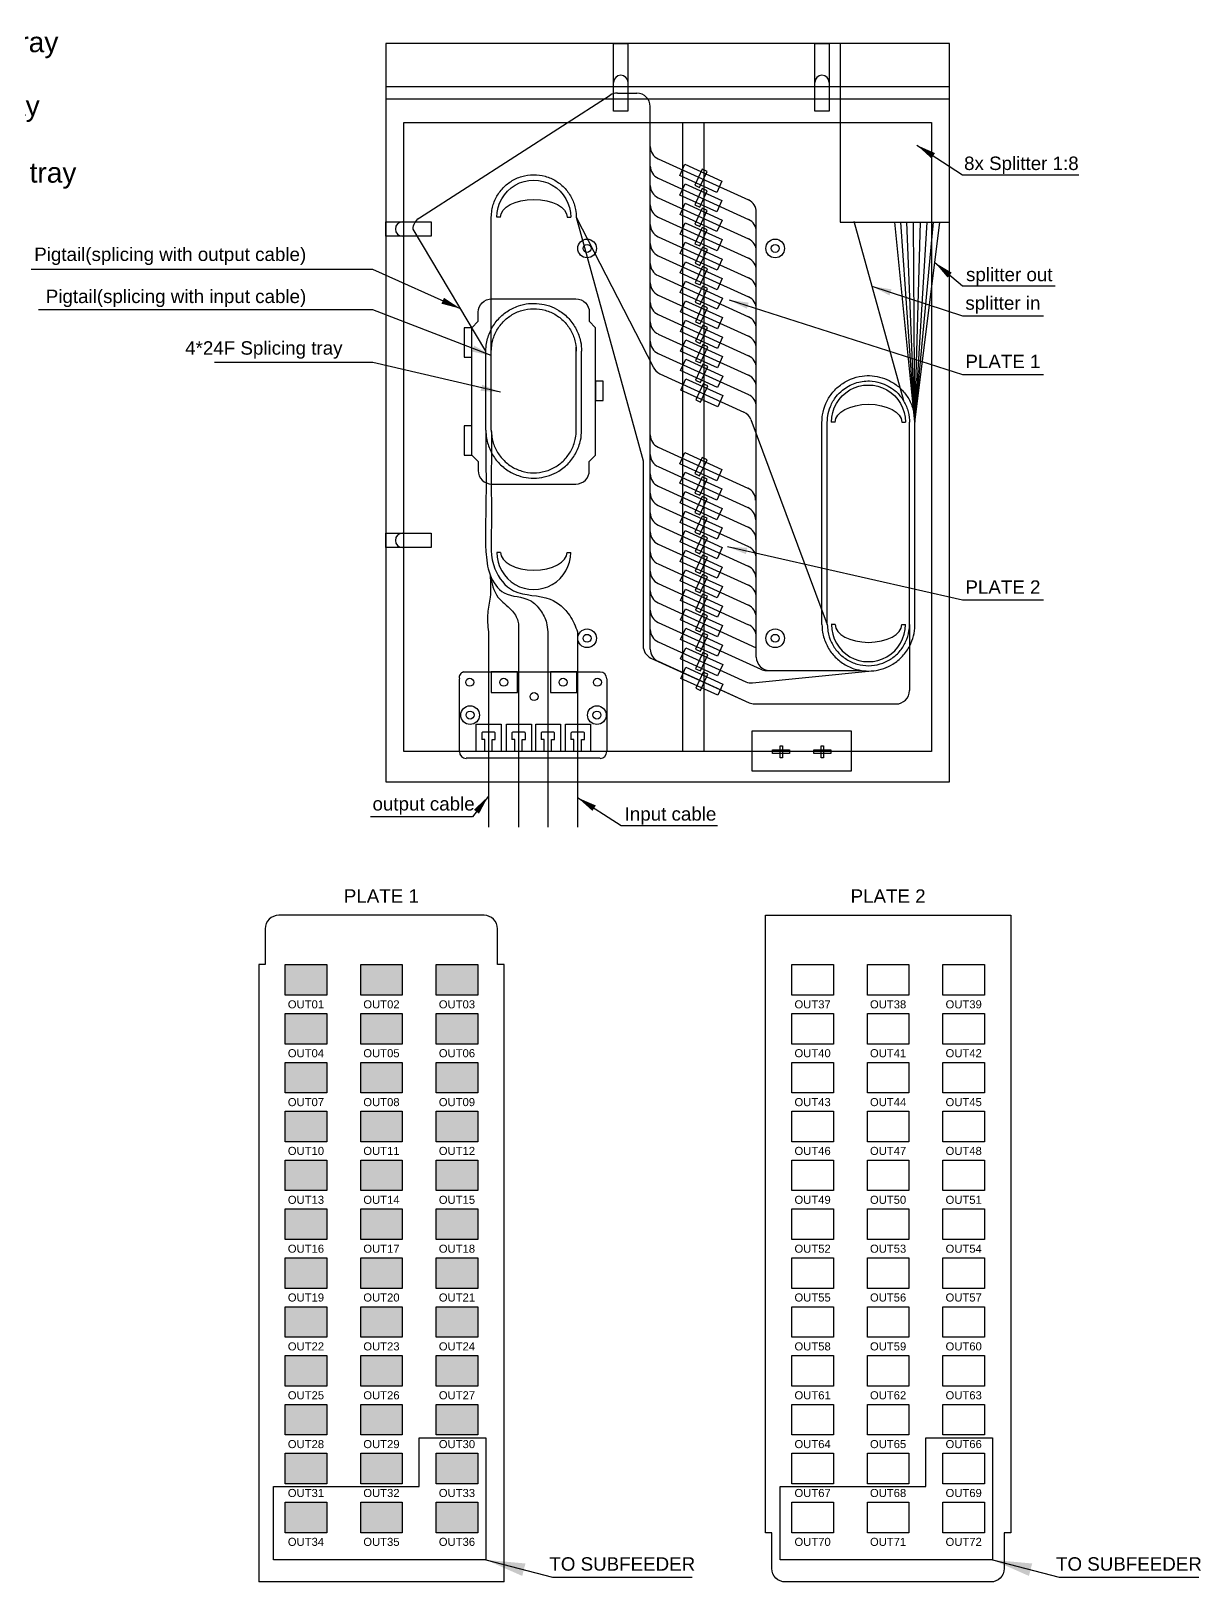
# Model space of a CAD drawing. Header units: metres. Extents: x 13679654 to 13688052, y 67972 to 70803.
# Drawn here: x 13684659.3 to 13684808.7, y 70452 to 70650 of the extents above; entities that cross this region are included whole.
import ezdxf
from ezdxf.enums import TextEntityAlignment as Align

# ---------------------------------------------------------------- set-up
doc = ezdxf.new("R2010")
doc.units = ezdxf.units.M
doc.header["$MEASUREMENT"] = 0
for name, color, linetype in [('FAT DWG', 1, 'Continuous'), ('FDT STRUCTURE', 7, 'Continuous'), ('Line', 1, 'Continuous')]:
    doc.layers.add(name, color=color, linetype=linetype)
doc.styles.get("Standard").update_dxf_attribs({"font": 'arial.ttf'})
doc.dimstyles.get("Standard").update_dxf_attribs({"dimtxt": 0.18, "dimasz": 0.18, "dimexe": 0.18, "dimexo": 0.0625, "dimgap": 0.09, "dimtad": 0, "dimtih": 1, "dimtoh": 1, "dimdec": 4, "dimzin": 0, "dimdsep": 46, "dimtxsty": 'Standard', "dimcen": 0.09, "dimadec": 0, "dimazin": 0, "dimtfac": 1, "dimtdec": 4, "dimtofl": 0, "dimtmove": 0, "dimatfit": 3, "dimfxl": 1, "dimtolj": 1, "dimtzin": 0, "dimarcsym": 0})

msp = doc.modelspace()

# ---------------------------------------------------------------- hatches: boundary and pattern name
at = {"layer": 'FAT DWG'}
h = msp.add_hatch(color=3, dxfattribs=at)
h.dxf.hatch_style = 1
h.paths.add_polyline_path([(13684697.09, 70530.84), (13684691.79, 70530.84), (13684691.79, 70526.94), (13684697.09, 70526.94)])
h.paths.add_polyline_path([(13684706.73, 70530.84), (13684701.43, 70530.84), (13684701.43, 70526.94), (13684706.73, 70526.94)])
h.paths.add_polyline_path([(13684716.37, 70530.84), (13684711.08, 70530.84), (13684711.08, 70526.94), (13684716.37, 70526.94)])
h = msp.add_hatch(color=3, dxfattribs=at)
h.dxf.hatch_style = 1
h.paths.add_polyline_path([(13684697.09, 70524.6), (13684691.79, 70524.6), (13684691.79, 70520.7), (13684697.09, 70520.7)])
h.paths.add_polyline_path([(13684706.73, 70524.6), (13684701.43, 70524.6), (13684701.43, 70520.7), (13684706.73, 70520.7)])
h.paths.add_polyline_path([(13684716.37, 70524.6), (13684711.08, 70524.6), (13684711.08, 70520.7), (13684716.37, 70520.7)])
h = msp.add_hatch(color=3, dxfattribs=at)
h.dxf.hatch_style = 1
h.paths.add_polyline_path([(13684697.09, 70518.36), (13684691.79, 70518.36), (13684691.79, 70514.46), (13684697.09, 70514.46)])
h.paths.add_polyline_path([(13684706.73, 70518.36), (13684701.43, 70518.36), (13684701.43, 70514.46), (13684706.73, 70514.46)])
h.paths.add_polyline_path([(13684716.37, 70518.36), (13684711.08, 70518.36), (13684711.08, 70514.46), (13684716.37, 70514.46)])
h = msp.add_hatch(color=3, dxfattribs=at)
h.dxf.hatch_style = 1
h.paths.add_polyline_path([(13684697.09, 70512.13), (13684691.79, 70512.13), (13684691.79, 70508.22), (13684697.09, 70508.22)])
h.paths.add_polyline_path([(13684706.73, 70512.13), (13684701.43, 70512.13), (13684701.43, 70508.22), (13684706.73, 70508.22)])
h.paths.add_polyline_path([(13684716.37, 70512.13), (13684711.08, 70512.13), (13684711.08, 70508.22), (13684716.37, 70508.22)])
h = msp.add_hatch(color=3, dxfattribs=at)
h.dxf.hatch_style = 1
h.paths.add_polyline_path([(13684697.09, 70505.89), (13684691.79, 70505.89), (13684691.79, 70501.99), (13684697.09, 70501.99)])
h.paths.add_polyline_path([(13684706.73, 70505.89), (13684701.43, 70505.89), (13684701.43, 70501.99), (13684706.73, 70501.99)])
h.paths.add_polyline_path([(13684716.37, 70505.89), (13684711.08, 70505.89), (13684711.08, 70501.99), (13684716.37, 70501.99)])
h = msp.add_hatch(color=3, dxfattribs=at)
h.dxf.hatch_style = 1
h.paths.add_polyline_path([(13684697.09, 70499.65), (13684691.79, 70499.65), (13684691.79, 70495.75), (13684697.09, 70495.75)])
h.paths.add_polyline_path([(13684706.73, 70499.65), (13684701.43, 70499.65), (13684701.43, 70495.75), (13684706.73, 70495.75)])
h.paths.add_polyline_path([(13684716.37, 70499.65), (13684711.08, 70499.65), (13684711.08, 70495.75), (13684716.37, 70495.75)])
h = msp.add_hatch(color=3, dxfattribs=at)
h.dxf.hatch_style = 1
h.paths.add_polyline_path([(13684697.09, 70493.42), (13684691.79, 70493.42), (13684691.79, 70489.51), (13684697.09, 70489.51)])
h.paths.add_polyline_path([(13684706.73, 70493.42), (13684701.43, 70493.42), (13684701.43, 70489.51), (13684706.73, 70489.51)])
h.paths.add_polyline_path([(13684716.37, 70493.42), (13684711.08, 70493.42), (13684711.08, 70489.51), (13684716.37, 70489.51)])
h = msp.add_hatch(color=3, dxfattribs=at)
h.dxf.hatch_style = 1
h.paths.add_polyline_path([(13684697.09, 70487.18), (13684691.79, 70487.18), (13684691.79, 70483.28), (13684697.09, 70483.28)])
h.paths.add_polyline_path([(13684706.73, 70487.18), (13684701.43, 70487.18), (13684701.43, 70483.28), (13684706.73, 70483.28)])
h.paths.add_polyline_path([(13684716.37, 70487.18), (13684711.08, 70487.18), (13684711.08, 70483.28), (13684716.37, 70483.28)])
h = msp.add_hatch(color=3, dxfattribs=at)
h.dxf.hatch_style = 1
h.paths.add_polyline_path([(13684697.09, 70480.94), (13684691.79, 70480.94), (13684691.79, 70477.04), (13684697.09, 70477.04)])
h.paths.add_polyline_path([(13684706.73, 70480.94), (13684701.43, 70480.94), (13684701.43, 70477.04), (13684706.73, 70477.04)])
h.paths.add_polyline_path([(13684716.37, 70480.94), (13684711.08, 70480.94), (13684711.08, 70477.04), (13684716.37, 70477.04)])
h = msp.add_hatch(color=3, dxfattribs=at)
h.dxf.hatch_style = 1
h.paths.add_polyline_path([(13684697.09, 70474.71), (13684691.79, 70474.71), (13684691.79, 70470.8), (13684697.09, 70470.8)])
h.paths.add_polyline_path([(13684706.73, 70474.71), (13684701.43, 70474.71), (13684701.43, 70470.8), (13684706.73, 70470.8)])
h.paths.add_polyline_path([(13684716.37, 70474.71), (13684711.08, 70474.71), (13684711.08, 70470.8), (13684716.37, 70470.8)])
h = msp.add_hatch(color=3, dxfattribs=at)
h.dxf.hatch_style = 1
h.paths.add_polyline_path([(13684697.09, 70468.47), (13684691.79, 70468.47), (13684691.79, 70464.57), (13684697.09, 70464.57)])
h.paths.add_polyline_path([(13684706.73, 70468.47), (13684701.43, 70468.47), (13684701.43, 70464.57), (13684706.73, 70464.57)])
h.paths.add_polyline_path([(13684716.37, 70468.47), (13684711.08, 70468.47), (13684711.08, 70464.57), (13684716.37, 70464.57)])
h = msp.add_hatch(color=3, dxfattribs=at)
h.dxf.hatch_style = 1
h.paths.add_polyline_path([(13684697.09, 70462.23), (13684691.79, 70462.23), (13684691.79, 70458.33), (13684697.09, 70458.33)])
h.paths.add_polyline_path([(13684706.73, 70462.23), (13684701.43, 70462.23), (13684701.43, 70458.33), (13684706.73, 70458.33)])
h.paths.add_polyline_path([(13684716.37, 70462.23), (13684711.08, 70462.23), (13684711.08, 70458.33), (13684716.37, 70458.33)])

# ---------------------------------------------------------------- linework, layer by layer
at = {"layer": 'Line', "color": 5}
for p, q in [((13684734.22, 70642.09), (13684736.69, 70642.09)), ((13684738.41, 70571.11), (13684738.41, 70640.37)), ((13684739.41, 70633.69), (13684750.94, 70628.44)), ((13684739.41, 70631.21), (13684750.94, 70625.95)), ((13684739.41, 70628.72), (13684750.94, 70623.47)), ((13684739.41, 70626.26), (13684750.94, 70621)), ((13684751.94, 70570.1), (13684751.94, 70626.88)), ((13684739.41, 70623.75), (13684750.94, 70618.5)), ((13684739.41, 70621.32), (13684750.94, 70616.07)), ((13684739.41, 70618.78), (13684750.94, 70613.53)), ((13684739.41, 70616.3), (13684750.94, 70611.04)), ((13684739.41, 70613.81), (13684750.94, 70608.56)), ((13684739.41, 70611.33), (13684750.94, 70606.07)), ((13684739.41, 70608.84), (13684750.94, 70603.59)), ((13684739.41, 70596.88), (13684750.87, 70591.66)), ((13684739.41, 70594.4), (13684750.88, 70589.17)), ((13684739.41, 70591.91), (13684750.89, 70586.68)), ((13684739.41, 70589.45), (13684750.94, 70584.19)), ((13684739.41, 70586.95), (13684750.91, 70581.7)), ((13684739.41, 70584.52), (13684750.94, 70579.26)), ((13684739.41, 70581.98), (13684750.93, 70576.72)), ((13684739.41, 70579.49), (13684750.94, 70574.23)), ((13684739.41, 70577.01), (13684751.94, 70571.29)), ((13684739.41, 70574.52), (13684752.52, 70568.54)), ((13684739.41, 70572.04), (13684750.59, 70566.94)), ((13684751.46, 70566.79), (13684766.26, 70568.31)), ((13684753.23, 70568.39), (13684765.3, 70568.39)), ((13684753.65, 70568.39), (13684765.3, 70568.39))]:
    msp.add_line(p, q, dxfattribs=at)
at = {"layer": 'Line', "color": 0}
for p, q in [((13684719.27, 70626.23), (13684718.8, 70626.23)), ((13684727.79, 70626.23), (13684728.26, 70626.23)), ((13684762, 70600.08), (13684761.52, 70600.08)), ((13684770.52, 70600.08), (13684770.99, 70600.08)), ((13684719.27, 70583.46), (13684718.8, 70583.46)), ((13684727.79, 70583.46), (13684728.26, 70583.46)), ((13684762, 70574.25), (13684761.52, 70574.25)), ((13684770.52, 70574.25), (13684770.99, 70574.25)), ((13684714.56, 70568.19), (13684732, 70568.19)), ((13684714.03, 70558.02), (13684714.03, 70567.33)), ((13684732.86, 70567.33), (13684732.86, 70558.02)), ((13684717.26, 70559.59), (13684716.88, 70559.59)), ((13684718.21, 70559.59), (13684718.6, 70559.59)), ((13684721.11, 70559.59), (13684720.73, 70559.59)), ((13684722.06, 70559.59), (13684722.46, 70559.59)), ((13684724.84, 70559.59), (13684724.46, 70559.59)), ((13684725.79, 70559.59), (13684726.18, 70559.59)), ((13684728.66, 70559.59), (13684728.28, 70559.59)), ((13684729.61, 70559.59), (13684730, 70559.59)), ((13684732, 70557.17), (13684714.89, 70557.17)), ((13684753.1, 70537.13), (13684784.45, 70537.13)), ((13684719.75, 70452.04), (13684688.41, 70452.04))]:
    msp.add_line(p, q, dxfattribs=at)
at = {"layer": 'Line'}
for p, q in [((13684728.95, 70626.23), (13684737.49, 70595.16)), ((13684728.95, 70626.23), (13684738.77, 70607.12)), ((13684739.62, 70606.26), (13684750.37, 70601.36)), ((13684751.26, 70600.4), (13684761.01, 70574.25)), ((13684737.49, 70595.16), (13684737.49, 70571.53)), ((13684771.51, 70574.25), (13684771.51, 70565.82)), ((13684738.49, 70569.97), (13684751.02, 70564.26)), ((13684739.41, 70569.55), (13684751.02, 70564.26)), ((13684769.79, 70564.1), (13684751.73, 70564.1))]:
    msp.add_line(p, q, dxfattribs=at)
at = {"layer": 'Line', "color": 0}
for points in [[(13684704.64, 70554.16), (13684776.61, 70554.16), (13684776.61, 70648.41), (13684704.64, 70648.41), (13684704.64, 70554.16)], [(13684704.64, 70642.94), (13684776.61, 70642.94)], [(13684704.64, 70641.34), (13684776.61, 70641.34)], [(13684742.54, 70558.02), (13684742.54, 70638.32)], [(13684745.3, 70558.02), (13684745.3, 70638.32)], [(13684715.64, 70595.88), (13684715.64, 70612.13)], [(13684731.42, 70595.88), (13684731.42, 70612.13)], [(13684717.26, 70558.02), (13684716.19, 70558.02), (13684716.19, 70561.54), (13684719.38, 70561.54), (13684719.38, 70558.02), (13684718.21, 70558.02)], [(13684721.11, 70558.02), (13684720.05, 70558.02), (13684720.05, 70561.54), (13684723.23, 70561.54), (13684723.23, 70558.02), (13684722.06, 70558.02)], [(13684724.84, 70558.02), (13684723.78, 70558.02), (13684723.78, 70561.54), (13684726.96, 70561.54), (13684726.96, 70558.02), (13684725.79, 70558.02)], [(13684728.66, 70558.02), (13684727.59, 70558.02), (13684727.59, 70561.54), (13684730.78, 70561.54), (13684730.78, 70558.02), (13684729.61, 70558.02)], [(13684717.26, 70558.02), (13684717.26, 70559.59)], [(13684718.21, 70558.02), (13684718.21, 70559.59)], [(13684721.11, 70558.02), (13684721.11, 70559.59)], [(13684722.06, 70558.02), (13684722.06, 70559.59)], [(13684724.84, 70558.02), (13684724.84, 70559.59)], [(13684725.79, 70558.02), (13684725.79, 70559.59)], [(13684728.66, 70558.02), (13684728.66, 70559.59)], [(13684729.61, 70558.02), (13684729.61, 70559.59)]]:
    msp.add_lwpolyline(points, dxfattribs=at)
at = {"layer": 'Line', "color": 3}
for points in [[(13684735.56, 70639.78), (13684733.71, 70639.78), (13684733.71, 70648.41), (13684735.56, 70648.41)], [(13684761.25, 70639.78), (13684759.41, 70639.78), (13684759.41, 70648.41), (13684761.25, 70648.41)], [(13684710.44, 70625.64), (13684710.44, 70623.8), (13684704.64, 70623.8), (13684704.64, 70625.64)], [(13684710.44, 70585.91), (13684710.44, 70584.06), (13684704.64, 70584.06), (13684704.64, 70585.91)]]:
    msp.add_lwpolyline(points, close=True, dxfattribs=at)
at = {"layer": 'Line', "color": 4}
msp.add_lwpolyline([(13684762.63, 70625.6), (13684776.61, 70625.6), (13684776.61, 70648.41), (13684762.63, 70648.41)], close=True, dxfattribs=at)
at = {"layer": 'Line', "color": 5}
msp.add_lwpolyline([(13684717.42, 70609.13), (13684708.13, 70624.71, -0.255203), (13684708.92, 70626.15), (13684733.29, 70641.81)], format="xyb", dxfattribs=at)
at = {"layer": 'Line', "color": 0}
for points in [[(13684706.92, 70638.32), (13684774.33, 70638.32), (13684774.33, 70558.02), (13684706.92, 70558.02)], [(13684715.64, 70612.13), (13684714.65, 70612.13), (13684714.65, 70608.38), (13684715.64, 70608.38)], [(13684732.4, 70605.31), (13684731.42, 70605.31), (13684731.42, 70602.86), (13684732.4, 70602.86)], [(13684715.64, 70599.62), (13684714.65, 70599.62), (13684714.65, 70595.88), (13684715.64, 70595.88)], [(13684718.08, 70565.57), (13684721.45, 70565.57), (13684721.45, 70568.19), (13684718.08, 70568.19)], [(13684725.65, 70565.57), (13684729.03, 70565.57), (13684729.03, 70568.19), (13684725.65, 70568.19)], [(13684751.42, 70560.67), (13684764.04, 70560.67), (13684764.04, 70555.52), (13684751.42, 70555.52)], [(13684754.01, 70558.25), (13684756.19, 70558.25), (13684756.19, 70557.79), (13684754.01, 70557.79)], [(13684754.97, 70558.78), (13684755.27, 70558.78), (13684755.27, 70557.22), (13684754.97, 70557.22)], [(13684759.27, 70558.25), (13684761.45, 70558.25), (13684761.45, 70557.79), (13684759.27, 70557.79)], [(13684760.23, 70558.78), (13684760.53, 70558.78), (13684760.53, 70557.22), (13684760.23, 70557.22)], [(13684691.79, 70530.84), (13684697.09, 70530.84), (13684697.09, 70526.94), (13684691.79, 70526.94)], [(13684701.43, 70530.84), (13684706.73, 70530.84), (13684706.73, 70526.94), (13684701.43, 70526.94)], [(13684711.08, 70530.84), (13684716.37, 70530.84), (13684716.37, 70526.94), (13684711.08, 70526.94)], [(13684756.49, 70530.84), (13684761.78, 70530.84), (13684761.78, 70526.94), (13684756.49, 70526.94)], [(13684766.13, 70530.84), (13684771.42, 70530.84), (13684771.42, 70526.94), (13684766.13, 70526.94)], [(13684775.77, 70530.84), (13684781.06, 70530.84), (13684781.06, 70526.94), (13684775.77, 70526.94)], [(13684691.79, 70524.6), (13684697.09, 70524.6), (13684697.09, 70520.7), (13684691.79, 70520.7)], [(13684701.43, 70524.6), (13684706.73, 70524.6), (13684706.73, 70520.7), (13684701.43, 70520.7)], [(13684711.08, 70524.6), (13684716.37, 70524.6), (13684716.37, 70520.7), (13684711.08, 70520.7)], [(13684756.49, 70524.6), (13684761.78, 70524.6), (13684761.78, 70520.7), (13684756.49, 70520.7)], [(13684766.13, 70524.6), (13684771.42, 70524.6), (13684771.42, 70520.7), (13684766.13, 70520.7)], [(13684775.77, 70524.6), (13684781.06, 70524.6), (13684781.06, 70520.7), (13684775.77, 70520.7)], [(13684691.79, 70518.36), (13684697.09, 70518.36), (13684697.09, 70514.46), (13684691.79, 70514.46)], [(13684701.43, 70518.36), (13684706.73, 70518.36), (13684706.73, 70514.46), (13684701.43, 70514.46)], [(13684711.08, 70518.36), (13684716.37, 70518.36), (13684716.37, 70514.46), (13684711.08, 70514.46)], [(13684756.49, 70518.36), (13684761.78, 70518.36), (13684761.78, 70514.46), (13684756.49, 70514.46)], [(13684766.13, 70518.36), (13684771.42, 70518.36), (13684771.42, 70514.46), (13684766.13, 70514.46)], [(13684775.77, 70518.36), (13684781.06, 70518.36), (13684781.06, 70514.46), (13684775.77, 70514.46)], [(13684691.79, 70512.13), (13684697.09, 70512.13), (13684697.09, 70508.22), (13684691.79, 70508.22)], [(13684701.43, 70512.13), (13684706.73, 70512.13), (13684706.73, 70508.22), (13684701.43, 70508.22)], [(13684711.08, 70512.13), (13684716.37, 70512.13), (13684716.37, 70508.22), (13684711.08, 70508.22)], [(13684756.49, 70512.13), (13684761.78, 70512.13), (13684761.78, 70508.22), (13684756.49, 70508.22)], [(13684766.13, 70512.13), (13684771.42, 70512.13), (13684771.42, 70508.22), (13684766.13, 70508.22)], [(13684775.77, 70512.13), (13684781.06, 70512.13), (13684781.06, 70508.22), (13684775.77, 70508.22)], [(13684691.79, 70505.89), (13684697.09, 70505.89), (13684697.09, 70501.99), (13684691.79, 70501.99)], [(13684701.43, 70505.89), (13684706.73, 70505.89), (13684706.73, 70501.99), (13684701.43, 70501.99)], [(13684711.08, 70505.89), (13684716.37, 70505.89), (13684716.37, 70501.99), (13684711.08, 70501.99)], [(13684756.49, 70505.89), (13684761.78, 70505.89), (13684761.78, 70501.99), (13684756.49, 70501.99)], [(13684766.13, 70505.89), (13684771.42, 70505.89), (13684771.42, 70501.99), (13684766.13, 70501.99)], [(13684775.77, 70505.89), (13684781.06, 70505.89), (13684781.06, 70501.99), (13684775.77, 70501.99)], [(13684691.79, 70499.65), (13684697.09, 70499.65), (13684697.09, 70495.75), (13684691.79, 70495.75)], [(13684701.43, 70499.65), (13684706.73, 70499.65), (13684706.73, 70495.75), (13684701.43, 70495.75)], [(13684711.08, 70499.65), (13684716.37, 70499.65), (13684716.37, 70495.75), (13684711.08, 70495.75)], [(13684756.49, 70499.65), (13684761.78, 70499.65), (13684761.78, 70495.75), (13684756.49, 70495.75)], [(13684766.13, 70499.65), (13684771.42, 70499.65), (13684771.42, 70495.75), (13684766.13, 70495.75)], [(13684775.77, 70499.65), (13684781.06, 70499.65), (13684781.06, 70495.75), (13684775.77, 70495.75)], [(13684691.79, 70493.42), (13684697.09, 70493.42), (13684697.09, 70489.51), (13684691.79, 70489.51)], [(13684701.43, 70493.42), (13684706.73, 70493.42), (13684706.73, 70489.51), (13684701.43, 70489.51)], [(13684711.08, 70493.42), (13684716.37, 70493.42), (13684716.37, 70489.51), (13684711.08, 70489.51)], [(13684756.49, 70493.42), (13684761.78, 70493.42), (13684761.78, 70489.51), (13684756.49, 70489.51)], [(13684766.13, 70493.42), (13684771.42, 70493.42), (13684771.42, 70489.51), (13684766.13, 70489.51)], [(13684775.77, 70493.42), (13684781.06, 70493.42), (13684781.06, 70489.51), (13684775.77, 70489.51)], [(13684691.79, 70487.18), (13684697.09, 70487.18), (13684697.09, 70483.28), (13684691.79, 70483.28)], [(13684701.43, 70487.18), (13684706.73, 70487.18), (13684706.73, 70483.28), (13684701.43, 70483.28)], [(13684711.08, 70487.18), (13684716.37, 70487.18), (13684716.37, 70483.28), (13684711.08, 70483.28)], [(13684756.49, 70487.18), (13684761.78, 70487.18), (13684761.78, 70483.28), (13684756.49, 70483.28)], [(13684766.13, 70487.18), (13684771.42, 70487.18), (13684771.42, 70483.28), (13684766.13, 70483.28)], [(13684775.77, 70487.18), (13684781.06, 70487.18), (13684781.06, 70483.28), (13684775.77, 70483.28)], [(13684691.79, 70480.94), (13684697.09, 70480.94), (13684697.09, 70477.04), (13684691.79, 70477.04)], [(13684701.43, 70480.94), (13684706.73, 70480.94), (13684706.73, 70477.04), (13684701.43, 70477.04)], [(13684711.08, 70480.94), (13684716.37, 70480.94), (13684716.37, 70477.04), (13684711.08, 70477.04)], [(13684756.49, 70480.94), (13684761.78, 70480.94), (13684761.78, 70477.04), (13684756.49, 70477.04)], [(13684766.13, 70480.94), (13684771.42, 70480.94), (13684771.42, 70477.04), (13684766.13, 70477.04)], [(13684775.77, 70480.94), (13684781.06, 70480.94), (13684781.06, 70477.04), (13684775.77, 70477.04)], [(13684691.79, 70474.71), (13684697.09, 70474.71), (13684697.09, 70470.8), (13684691.79, 70470.8)], [(13684701.43, 70474.71), (13684706.73, 70474.71), (13684706.73, 70470.8), (13684701.43, 70470.8)], [(13684711.08, 70474.71), (13684716.37, 70474.71), (13684716.37, 70470.8), (13684711.08, 70470.8)], [(13684756.49, 70474.71), (13684761.78, 70474.71), (13684761.78, 70470.8), (13684756.49, 70470.8)], [(13684766.13, 70474.71), (13684771.42, 70474.71), (13684771.42, 70470.8), (13684766.13, 70470.8)], [(13684775.77, 70474.71), (13684781.06, 70474.71), (13684781.06, 70470.8), (13684775.77, 70470.8)], [(13684691.79, 70468.47), (13684697.09, 70468.47), (13684697.09, 70464.57), (13684691.79, 70464.57)], [(13684701.43, 70468.47), (13684706.73, 70468.47), (13684706.73, 70464.57), (13684701.43, 70464.57)], [(13684711.08, 70468.47), (13684716.37, 70468.47), (13684716.37, 70464.57), (13684711.08, 70464.57)], [(13684756.49, 70468.47), (13684761.78, 70468.47), (13684761.78, 70464.57), (13684756.49, 70464.57)], [(13684766.13, 70468.47), (13684771.42, 70468.47), (13684771.42, 70464.57), (13684766.13, 70464.57)], [(13684775.77, 70468.47), (13684781.06, 70468.47), (13684781.06, 70464.57), (13684775.77, 70464.57)], [(13684691.79, 70462.23), (13684697.09, 70462.23), (13684697.09, 70458.33), (13684691.79, 70458.33)], [(13684701.43, 70462.23), (13684706.73, 70462.23), (13684706.73, 70458.33), (13684701.43, 70458.33)], [(13684711.08, 70462.23), (13684716.37, 70462.23), (13684716.37, 70458.33), (13684711.08, 70458.33)], [(13684756.49, 70462.23), (13684761.78, 70462.23), (13684761.78, 70458.33), (13684756.49, 70458.33)], [(13684766.13, 70462.23), (13684771.42, 70462.23), (13684771.42, 70458.33), (13684766.13, 70458.33)], [(13684775.77, 70462.23), (13684781.06, 70462.23), (13684781.06, 70458.33), (13684775.77, 70458.33)]]:
    msp.add_lwpolyline(points, close=True, dxfattribs=at)
at = {"layer": 'Line', "color": 3}
for points in [[(13684742.83, 70633), (13684747.55, 70630.85), (13684746.89, 70629.41), (13684742.18, 70631.56), (13684742.83, 70633)], [(13684744.71, 70630.03), (13684745.65, 70632.09), (13684745.02, 70632.38), (13684744.08, 70630.32), (13684744.71, 70630.03)], [(13684742.84, 70630.51), (13684747.56, 70628.36), (13684746.9, 70626.92), (13684742.19, 70629.07), (13684742.84, 70630.51)], [(13684744.72, 70627.54), (13684745.66, 70629.6), (13684745.03, 70629.89), (13684744.09, 70627.83), (13684744.72, 70627.54)], [(13684742.85, 70628.02), (13684747.57, 70625.87), (13684746.92, 70624.43), (13684742.2, 70626.58), (13684742.85, 70628.02)], [(13684744.73, 70625.06), (13684745.67, 70627.11), (13684745.04, 70627.4), (13684744.1, 70625.34), (13684744.73, 70625.06)], [(13684742.87, 70625.53), (13684747.58, 70623.38), (13684746.93, 70621.95), (13684742.21, 70624.09), (13684742.87, 70625.53)], [(13684744.74, 70622.57), (13684745.68, 70624.62), (13684745.05, 70624.91), (13684744.11, 70622.85), (13684744.74, 70622.57)], [(13684742.88, 70623.04), (13684747.59, 70620.89), (13684746.94, 70619.46), (13684742.22, 70621.61), (13684742.88, 70623.04)], [(13684744.75, 70620.08), (13684745.69, 70622.13), (13684745.06, 70622.42), (13684744.13, 70620.36), (13684744.75, 70620.08)], [(13684742.89, 70620.55), (13684747.6, 70618.4), (13684746.95, 70616.97), (13684742.23, 70619.12), (13684742.89, 70620.55)], [(13684744.76, 70617.59), (13684745.7, 70619.64), (13684745.07, 70619.93), (13684744.14, 70617.87), (13684744.76, 70617.59)], [(13684742.9, 70618.06), (13684747.61, 70615.91), (13684746.96, 70614.48), (13684742.24, 70616.63), (13684742.9, 70618.06)], [(13684744.77, 70615.1), (13684745.71, 70617.15), (13684745.08, 70617.44), (13684744.15, 70615.38), (13684744.77, 70615.1)], [(13684742.91, 70615.57), (13684747.62, 70613.42), (13684746.97, 70611.99), (13684742.25, 70614.14), (13684742.91, 70615.57)], [(13684744.78, 70612.61), (13684745.72, 70614.66), (13684745.09, 70614.95), (13684744.16, 70612.89), (13684744.78, 70612.61)], [(13684742.92, 70613.08), (13684747.63, 70610.93), (13684746.98, 70609.5), (13684742.26, 70611.65), (13684742.92, 70613.08)], [(13684744.79, 70610.12), (13684745.73, 70612.18), (13684745.1, 70612.46), (13684744.17, 70610.4), (13684744.79, 70610.12)], [(13684742.93, 70610.59), (13684747.64, 70608.44), (13684746.99, 70607.01), (13684742.27, 70609.16), (13684742.93, 70610.59)], [(13684744.8, 70607.63), (13684745.74, 70609.69), (13684745.12, 70609.97), (13684744.18, 70607.91), (13684744.8, 70607.63)], [(13684742.94, 70608.1), (13684747.65, 70605.95), (13684747, 70604.52), (13684742.28, 70606.67), (13684742.94, 70608.1)], [(13684744.81, 70605.14), (13684745.75, 70607.2), (13684745.13, 70607.48), (13684744.19, 70605.42), (13684744.81, 70605.14)], [(13684742.95, 70605.61), (13684747.66, 70603.46), (13684747.01, 70602.03), (13684742.3, 70604.18), (13684742.95, 70605.61)], [(13684744.82, 70602.65), (13684745.76, 70604.71), (13684745.14, 70604.99), (13684744.2, 70602.93), (13684744.82, 70602.65)], [(13684742.83, 70596.19), (13684747.55, 70594.04), (13684746.89, 70592.61), (13684742.18, 70594.75), (13684742.83, 70596.19)], [(13684744.71, 70593.23), (13684745.65, 70595.28), (13684745.02, 70595.57), (13684744.08, 70593.51), (13684744.71, 70593.23)], [(13684742.84, 70593.7), (13684747.56, 70591.55), (13684746.9, 70590.12), (13684742.19, 70592.27), (13684742.84, 70593.7)], [(13684744.72, 70590.74), (13684745.66, 70592.79), (13684745.03, 70593.08), (13684744.09, 70591.02), (13684744.72, 70590.74)], [(13684742.85, 70591.21), (13684747.57, 70589.06), (13684746.92, 70587.63), (13684742.2, 70589.78), (13684742.85, 70591.21)], [(13684744.73, 70588.25), (13684745.67, 70590.3), (13684745.04, 70590.59), (13684744.1, 70588.53), (13684744.73, 70588.25)], [(13684742.87, 70588.72), (13684747.58, 70586.57), (13684746.93, 70585.14), (13684742.21, 70587.29), (13684742.87, 70588.72)], [(13684744.74, 70585.76), (13684745.68, 70587.81), (13684745.05, 70588.1), (13684744.11, 70586.04), (13684744.74, 70585.76)], [(13684742.88, 70586.23), (13684747.59, 70584.08), (13684746.94, 70582.65), (13684742.22, 70584.8), (13684742.88, 70586.23)], [(13684744.75, 70583.27), (13684745.69, 70585.32), (13684745.06, 70585.61), (13684744.13, 70583.55), (13684744.75, 70583.27)], [(13684742.89, 70583.74), (13684747.6, 70581.59), (13684746.95, 70580.16), (13684742.23, 70582.31), (13684742.89, 70583.74)], [(13684744.76, 70580.78), (13684745.7, 70582.84), (13684745.07, 70583.12), (13684744.14, 70581.06), (13684744.76, 70580.78)], [(13684742.9, 70581.25), (13684747.61, 70579.1), (13684746.96, 70577.67), (13684742.24, 70579.82), (13684742.9, 70581.25)], [(13684744.77, 70578.29), (13684745.71, 70580.35), (13684745.08, 70580.63), (13684744.15, 70578.57), (13684744.77, 70578.29)], [(13684742.91, 70578.76), (13684747.62, 70576.61), (13684746.97, 70575.18), (13684742.25, 70577.33), (13684742.91, 70578.76)], [(13684744.78, 70575.8), (13684745.72, 70577.86), (13684745.09, 70578.14), (13684744.16, 70576.08), (13684744.78, 70575.8)], [(13684742.92, 70576.27), (13684747.63, 70574.12), (13684746.98, 70572.69), (13684742.26, 70574.84), (13684742.92, 70576.27)], [(13684744.79, 70573.31), (13684745.73, 70575.37), (13684745.1, 70575.65), (13684744.17, 70573.59), (13684744.79, 70573.31)], [(13684742.93, 70573.78), (13684747.64, 70571.63), (13684746.99, 70570.2), (13684742.27, 70572.35), (13684742.93, 70573.78)], [(13684744.8, 70570.82), (13684745.74, 70572.88), (13684745.12, 70573.16), (13684744.18, 70571.1), (13684744.8, 70570.82)], [(13684742.94, 70571.29), (13684747.65, 70569.14), (13684747, 70567.71), (13684742.28, 70569.86), (13684742.94, 70571.29)], [(13684744.81, 70568.33), (13684745.75, 70570.39), (13684745.13, 70570.67), (13684744.19, 70568.61), (13684744.81, 70568.33)], [(13684742.95, 70568.8), (13684747.66, 70566.65), (13684747.01, 70565.22), (13684742.3, 70567.37), (13684742.95, 70568.8)], [(13684744.82, 70565.84), (13684745.76, 70567.9), (13684745.14, 70568.18), (13684744.2, 70566.13), (13684744.82, 70565.84)]]:
    msp.add_lwpolyline(points, dxfattribs=at)
at = {"layer": 'Line'}
for points in [[(13684718.11, 70599.04), (13684718.11, 70626.23)], [(13684770.76, 70602.78), (13684764.43, 70625.67)], [(13684728.95, 70599.04), (13684728.95, 70609.64)], [(13684761.01, 70574.25), (13684761.01, 70600.08)], [(13684771.51, 70574.25), (13684771.51, 70600.08)], [(13684729.13, 70573.3), (13684729.13, 70548.39)], [(13684690.3, 70464.23), (13684708.88, 70464.23), (13684708.88, 70470.45), (13684717.42, 70470.45), (13684717.42, 70454.86), (13684690.3, 70454.86), (13684690.3, 70464.23)], [(13684755, 70464.23), (13684773.57, 70464.23), (13684773.57, 70470.45), (13684782.12, 70470.45), (13684782.12, 70454.86), (13684755, 70454.86), (13684755, 70464.23)]]:
    msp.add_lwpolyline(points, dxfattribs=at)
at = {"layer": 'Line', "color": 5}
for points in [[(13684772.19, 70600.08), (13684769.62, 70625.6)], [(13684772.19, 70600.08), (13684770.38, 70625.6)], [(13684772.19, 70600.08), (13684771.15, 70625.6)], [(13684772.19, 70600.08), (13684772.03, 70625.6)], [(13684772.19, 70600.08), (13684772.91, 70625.6)], [(13684772.19, 70600.04), (13684775.37, 70625.6)], [(13684772.2, 70600.08), (13684774.58, 70625.6)], [(13684772.23, 70600.46), (13684773.77, 70625.6)], [(13684717.42, 70599.04), (13684717.42, 70609.13)], [(13684729.63, 70599.04), (13684729.63, 70609.13)], [(13684760.33, 70574.25), (13684760.33, 70600.08)], [(13684772.19, 70574.25), (13684772.19, 70600.08)], [(13684717.73, 70573.3), (13684717.73, 70548.39)], [(13684721.59, 70573.3), (13684721.59, 70548.39)], [(13684725.31, 70573.3), (13684725.31, 70548.39)]]:
    msp.add_lwpolyline(points, dxfattribs=at)
at = {"layer": 'Line', "color": 0}
for points in [[(13684715.64, 70612.13), (13684716.44, 70612.95), (13684716.44, 70614.11, -0.414214), (13684718.15, 70615.82), (13684728.91, 70615.82, -0.414214), (13684730.62, 70614.11), (13684730.62, 70612.95), (13684731.42, 70612.13)], [(13684715.64, 70595.88), (13684716.44, 70595.05), (13684716.44, 70593.9, 0.414214), (13684718.15, 70592.18), (13684728.91, 70592.18, 0.414214), (13684730.62, 70593.9), (13684730.62, 70595.05), (13684731.42, 70595.88)], [(13684718.6, 70559.59), (13684718.6, 70560.36, 0.414214), (13684718.43, 70560.53), (13684717.05, 70560.53, 0.414214), (13684716.88, 70560.36), (13684716.88, 70559.59)], [(13684722.46, 70559.59), (13684722.46, 70560.36, 0.414214), (13684722.29, 70560.53), (13684720.9, 70560.53, 0.414214), (13684720.73, 70560.36), (13684720.73, 70559.59)], [(13684726.18, 70559.59), (13684726.18, 70560.36, 0.414214), (13684726.01, 70560.53), (13684724.63, 70560.53, 0.414214), (13684724.46, 70560.36), (13684724.46, 70559.59)], [(13684730, 70559.59), (13684730, 70560.36, 0.414214), (13684729.83, 70560.53), (13684728.45, 70560.53, 0.414214), (13684728.28, 70560.36), (13684728.28, 70559.59)], [(13684719.75, 70452.04), (13684719.75, 70530.84), (13684718.9, 70530.84), (13684718.9, 70535.42, 0.414214), (13684717.18, 70537.13), (13684690.96, 70537.13, 0.414214), (13684689.25, 70535.42), (13684689.25, 70530.84), (13684688.41, 70530.84), (13684688.41, 70452.04)], [(13684784.45, 70537.13), (13684784.45, 70458.33), (13684783.59, 70458.33), (13684783.59, 70453.75, -0.414214), (13684781.88, 70452.04), (13684755.65, 70452.04, -0.414214), (13684753.94, 70453.75), (13684753.94, 70458.33), (13684753.1, 70458.33), (13684753.1, 70537.13)]]:
    msp.add_lwpolyline(points, format="xyb", dxfattribs=at)
for centre, radius in [((13684730.34, 70622.25), 1.19), ((13684730.34, 70622.25), 0.506), ((13684754.35, 70622.25), 1.19), ((13684754.35, 70622.25), 0.506), ((13684730.34, 70572.49), 1.19), ((13684730.34, 70572.49), 0.506), ((13684754.35, 70572.49), 1.19), ((13684754.35, 70572.49), 0.506), ((13684715.35, 70566.88), 0.506), ((13684719.7, 70566.88), 0.506), ((13684727.27, 70566.88), 0.506), ((13684731.65, 70566.88), 0.506), ((13684723.57, 70565.05), 0.506), ((13684715.4, 70562.69), 1.19), ((13684715.4, 70562.69), 0.506), ((13684731.59, 70562.69), 1.19), ((13684731.59, 70562.69), 0.506)]:
    msp.add_circle(centre, radius, dxfattribs=at)
at = {"layer": 'Line', "color": 3}
for centre, start, end in [((13684734.64, 70643.44), 0, 180), ((13684760.33, 70643.44), 0, 180), ((13684706.78, 70624.72), 90, 270), ((13684706.78, 70584.99), 90, 270)]:
    msp.add_arc(centre, 0.921, start, end, dxfattribs=at)
at = {"layer": 'Line', "color": 5}
for centre, start, end in [((13684734.22, 70640.37), 90, 122.7341), ((13684736.69, 70640.37), 0, 90), ((13684740.12, 70635.25), 180, 245.4871), ((13684740.12, 70632.77), 180, 245.4871), ((13684740.12, 70630.28), 180, 245.4871), ((13684740.12, 70627.82), 180, 245.4871), ((13684750.23, 70626.88), 0, 65.4871), ((13684750.23, 70624.39), 0, 65.4871), ((13684740.12, 70625.31), 180, 245.4871), ((13684740.12, 70622.88), 180, 245.4871), ((13684750.23, 70621.91), 0, 65.4871), ((13684740.12, 70620.34), 180, 245.4871), ((13684750.23, 70619.44), 0, 65.4871), ((13684740.12, 70617.86), 180, 245.4871), ((13684750.23, 70616.94), 0, 65.4871), ((13684750.23, 70614.51), 0, 65.4871), ((13684740.12, 70615.37), 180, 245.4871), ((13684740.12, 70612.89), 180, 245.4871), ((13684750.23, 70611.97), 0, 65.4871), ((13684740.12, 70610.4), 180, 245.4871), ((13684750.23, 70609.48), 0, 65.4871), ((13684750.23, 70607), 0, 65.4871), ((13684750.23, 70604.51), 0, 65.4871), ((13684750.23, 70602.03), 0, 65.4871), ((13684740.12, 70598.44), 180, 245.4871), ((13684740.12, 70595.96), 180, 245.4871), ((13684740.12, 70593.47), 180, 245.4871), ((13684740.12, 70591.01), 180, 245.4871), ((13684750.15, 70590.1), 0, 65.4871), ((13684740.12, 70588.5), 180, 245.4871), ((13684750.16, 70587.61), 0, 65.4871), ((13684740.12, 70586.07), 180, 245.4871), ((13684750.18, 70585.12), 0, 65.4871), ((13684750.23, 70582.63), 0, 65.4871), ((13684740.12, 70583.53), 180, 245.4871), ((13684740.12, 70581.05), 180, 245.4871), ((13684750.2, 70580.14), 0, 65.4871), ((13684740.12, 70578.56), 180, 245.4871), ((13684750.23, 70577.7), 0, 65.4871), ((13684740.12, 70576.08), 180, 245.4871), ((13684750.22, 70575.16), 0, 65.4871), ((13684750.23, 70572.67), 0, 65.4871), ((13684740.12, 70573.6), 180, 245.4871), ((13684740.12, 70571.11), 180, 245.4871), ((13684753.65, 70570.1), 180, 270), ((13684753.23, 70570.1), 245.4871, 270), ((13684751.3, 70568.5), 245.4871, 275.2115)]:
    msp.add_arc(centre, 1.71, start, end, dxfattribs=at)
at = {"layer": 'Line'}
for centre, start, end in [((13684740.33, 70607.82), 204.2748, 245.4871), ((13684749.66, 70599.8), 20.4433, 65.4871), ((13684739.2, 70571.53), 180, 245.4871), ((13684751.73, 70565.82), 245.4871, 270), ((13684769.79, 70565.82), 270, 0)]:
    msp.add_arc(centre, 1.71, start, end, dxfattribs=at)
at = {"layer": 'Line', "color": 0}
for centre, radius, start, end in [((13684714.72, 70567.5), 0.71, 103.5732, 193.5732), ((13684732, 70567.33), 0.857, 0, 90), ((13684714.89, 70558.02), 0.857, 180, 270), ((13684732, 70558.02), 0.857, 270, 0)]:
    msp.add_arc(centre, radius, start, end, dxfattribs=at)
at = {"layer": 'Line', "color": 0, "extrusion": (0, 0, -1)}
for centre, major_axis, ratio, start_param, end_param in [((13684723.53, 70626.23), (0, 4.74), 0.998212, 4.712389, 7.853982), ((13684723.53, 70626.23), (4.26, 0), 0.53461, 3.141593, 6.283185), ((13684766.26, 70600.08), (0, 4.74), 0.998212, 4.712389, 7.853982), ((13684766.26, 70600.08), (4.26, 0), 0.53461, 3.141593, 6.283185)]:
    msp.add_ellipse(centre, major_axis=major_axis, ratio=ratio, start_param=start_param, end_param=end_param, dxfattribs=at)
at = {"layer": 'Line', "color": 0}
for centre, major_axis, ratio, start_param, end_param in [((13684723.53, 70583.46), (0, -4.74), 0.998212, 4.712389, 7.853982), ((13684723.53, 70583.46), (4.26, 0), 0.53461, 3.141593, 6.283185), ((13684766.26, 70574.25), (0, -4.74), 0.998212, 4.712389, 7.853982), ((13684766.26, 70574.25), (4.26, 0), 0.53461, 3.141593, 6.283185)]:
    msp.add_ellipse(centre, major_axis=major_axis, ratio=ratio, start_param=start_param, end_param=end_param, dxfattribs=at)
at = {"layer": 'Line'}
for points, knots in [([(13684718.11, 70626.23), (13684718.11, 70626.53), (13684718.14, 70626.83), (13684718.27, 70627.63), (13684718.42, 70628.11), (13684718.86, 70629.03), (13684719.14, 70629.45), (13684719.81, 70630.21), (13684720.2, 70630.54), (13684721.05, 70631.08), (13684721.51, 70631.29), (13684722.48, 70631.58), (13684722.99, 70631.66), (13684724, 70631.66), (13684724.5, 70631.6), (13684725.47, 70631.32), (13684725.94, 70631.12), (13684726.8, 70630.59), (13684727.19, 70630.26), (13684727.87, 70629.51), (13684728.16, 70629.09), (13684728.61, 70628.19), (13684728.77, 70627.7), (13684728.92, 70626.88), (13684728.95, 70626.56), (13684728.95, 70626.23)], [4.712389, 4.712389, 4.712389, 4.712389, 4.878369, 4.878369, 5.157906, 5.157906, 5.437443, 5.437443, 5.71698, 5.71698, 5.996517, 5.996517, 6.276054, 6.276054, 6.555591, 6.555591, 6.835128, 6.835128, 7.114665, 7.114665, 7.394201, 7.394201, 7.673738, 7.673738, 7.853982, 7.853982, 7.853982, 7.853982]), ([(13684718.11, 70609.13), (13684718.11, 70609.43), (13684718.14, 70609.73), (13684718.27, 70610.52), (13684718.42, 70611.01), (13684718.86, 70611.92), (13684719.14, 70612.35), (13684719.81, 70613.11), (13684720.2, 70613.44), (13684721.05, 70613.98), (13684721.51, 70614.19), (13684722.48, 70614.48), (13684722.99, 70614.55), (13684724, 70614.56), (13684724.5, 70614.49), (13684725.47, 70614.22), (13684725.94, 70614.02), (13684726.8, 70613.48), (13684727.19, 70613.16), (13684727.87, 70612.41), (13684728.16, 70611.99), (13684728.61, 70611.08), (13684728.77, 70610.6), (13684728.92, 70609.78), (13684728.95, 70609.45), (13684728.95, 70609.13)], [4.712389, 4.712389, 4.712389, 4.712389, 4.878369, 4.878369, 5.157906, 5.157906, 5.437443, 5.437443, 5.71698, 5.71698, 5.996517, 5.996517, 6.276054, 6.276054, 6.555591, 6.555591, 6.835128, 6.835128, 7.114665, 7.114665, 7.394201, 7.394201, 7.673738, 7.673738, 7.853982, 7.853982, 7.853982, 7.853982]), ([(13684761.01, 70600.08), (13684761.01, 70600.34), (13684761.03, 70600.61), (13684761.14, 70601.29), (13684761.25, 70601.7), (13684761.6, 70602.54), (13684761.84, 70602.96), (13684762.38, 70603.64), (13684762.65, 70603.91), (13684763.19, 70604.35), (13684763.45, 70604.53), (13684763.99, 70604.83), (13684764.28, 70604.95), (13684764.87, 70605.15), (13684765.17, 70605.23), (13684765.79, 70605.32), (13684766.1, 70605.34), (13684766.87, 70605.32), (13684767.33, 70605.24), (13684768.12, 70605), (13684768.45, 70604.86), (13684769.08, 70604.52), (13684769.38, 70604.32), (13684770.02, 70603.78), (13684770.34, 70603.41), (13684770.87, 70602.62), (13684771.09, 70602.19), (13684771.39, 70601.28), (13684771.48, 70600.8), (13684771.5, 70600.24), (13684771.51, 70600.16), (13684771.51, 70600.08)], [4.712389, 4.712389, 4.712389, 4.712389, 4.86549, 4.86549, 5.105902, 5.105902, 5.381244, 5.381244, 5.601037, 5.601037, 5.778781, 5.778781, 5.956524, 5.956524, 6.134268, 6.134268, 6.312011, 6.312011, 6.576916, 6.576916, 6.781522, 6.781522, 6.986128, 6.986128, 7.259754, 7.259754, 7.53338, 7.53338, 7.807006, 7.807006, 7.853982, 7.853982, 7.853982, 7.853982]), ([(13684718.11, 70599.04), (13684718.11, 70598.74), (13684718.14, 70598.44), (13684718.27, 70597.65), (13684718.42, 70597.16), (13684718.86, 70596.25), (13684719.14, 70595.82), (13684719.81, 70595.06), (13684720.2, 70594.73), (13684721.05, 70594.19), (13684721.51, 70593.98), (13684722.48, 70593.69), (13684722.99, 70593.62), (13684724, 70593.61), (13684724.5, 70593.68), (13684725.47, 70593.95), (13684725.94, 70594.15), (13684726.8, 70594.68), (13684727.19, 70595.01), (13684727.87, 70595.76), (13684728.16, 70596.18), (13684728.61, 70597.09), (13684728.77, 70597.57), (13684728.92, 70598.39), (13684728.95, 70598.71), (13684728.95, 70599.04)], [4.712389, 4.712389, 4.712389, 4.712389, 4.878369, 4.878369, 5.157906, 5.157906, 5.437443, 5.437443, 5.71698, 5.71698, 5.996517, 5.996517, 6.276054, 6.276054, 6.555591, 6.555591, 6.835128, 6.835128, 7.114665, 7.114665, 7.394201, 7.394201, 7.673738, 7.673738, 7.853982, 7.853982, 7.853982, 7.853982]), ([(13684761.01, 70574.25), (13684761.01, 70573.96), (13684761.04, 70573.67), (13684761.17, 70572.89), (13684761.32, 70572.42), (13684761.74, 70571.53), (13684762.02, 70571.11), (13684762.68, 70570.38), (13684763.06, 70570.06), (13684763.9, 70569.53), (13684764.35, 70569.33), (13684765.3, 70569.06), (13684765.79, 70568.99), (13684766.78, 70569), (13684767.27, 70569.07), (13684768.22, 70569.35), (13684768.67, 70569.56), (13684769.5, 70570.09), (13684769.88, 70570.41), (13684770.53, 70571.16), (13684770.8, 70571.57), (13684771.22, 70572.47), (13684771.36, 70572.94), (13684771.48, 70573.7), (13684771.51, 70573.98), (13684771.51, 70574.25)], [4.712389, 4.712389, 4.712389, 4.712389, 4.879691, 4.879691, 5.161431, 5.161431, 5.443171, 5.443171, 5.724911, 5.724911, 6.006651, 6.006651, 6.288391, 6.288391, 6.570131, 6.570131, 6.851871, 6.851871, 7.133611, 7.133611, 7.415351, 7.415351, 7.697092, 7.697092, 7.853982, 7.853982, 7.853982, 7.853982])]:
    msp.add_open_spline(points, degree=3, knots=knots, dxfattribs=at)
at = {"layer": 'Line', "color": 5}
for points, knots in [([(13684717.42, 70609.13), (13684717.42, 70609.47), (13684717.45, 70609.8), (13684717.6, 70610.68), (13684717.76, 70611.21), (13684718.22, 70612.2), (13684718.52, 70612.67), (13684719.23, 70613.51), (13684719.64, 70613.87), (13684720.55, 70614.49), (13684721.04, 70614.74), (13684721.99, 70615.06), (13684722.43, 70615.16), (13684723.32, 70615.25), (13684723.77, 70615.25), (13684724.66, 70615.15), (13684725.1, 70615.05), (13684725.94, 70614.76), (13684726.35, 70614.57), (13684727.2, 70614.04), (13684727.63, 70613.69), (13684728.38, 70612.89), (13684728.7, 70612.43), (13684729.2, 70611.45), (13684729.39, 70610.93), (13684729.59, 70609.97), (13684729.63, 70609.55), (13684729.63, 70609.13)], [4.712389, 4.712389, 4.712389, 4.712389, 4.878336, 4.878336, 5.147624, 5.147624, 5.416912, 5.416912, 5.686199, 5.686199, 5.955487, 5.955487, 6.175477, 6.175477, 6.395467, 6.395467, 6.615456, 6.615456, 6.835446, 6.835446, 7.105101, 7.105101, 7.375743, 7.375743, 7.646385, 7.646385, 7.853982, 7.853982, 7.853982, 7.853982]), ([(13684760.33, 70600.08), (13684760.33, 70600.39), (13684760.35, 70600.69), (13684760.48, 70601.5), (13684760.62, 70601.99), (13684761.02, 70602.92), (13684761.28, 70603.35), (13684761.91, 70604.15), (13684762.27, 70604.5), (13684763.08, 70605.12), (13684763.52, 70605.37), (13684764.45, 70605.76), (13684764.94, 70605.89), (13684765.87, 70606.02), (13684766.3, 70606.03), (13684767.16, 70605.96), (13684767.58, 70605.88), (13684768.41, 70605.63), (13684768.8, 70605.46), (13684769.61, 70605), (13684770.01, 70604.71), (13684770.72, 70604.02), (13684771.04, 70603.63), (13684771.58, 70602.76), (13684771.79, 70602.28), (13684772.09, 70601.27), (13684772.18, 70600.75), (13684772.19, 70600.17), (13684772.19, 70600.13), (13684772.19, 70600.08)], [4.712389, 4.712389, 4.712389, 4.712389, 4.86859, 4.86859, 5.123918, 5.123918, 5.379245, 5.379245, 5.634572, 5.634572, 5.8899, 5.8899, 6.145227, 6.145227, 6.362693, 6.362693, 6.58016, 6.58016, 6.797626, 6.797626, 7.048044, 7.048044, 7.298462, 7.298462, 7.563819, 7.563819, 7.829177, 7.829177, 7.853982, 7.853982, 7.853982, 7.853982]), ([(13684717.42, 70599.04), (13684717.42, 70598.7), (13684717.45, 70598.36), (13684717.6, 70597.49), (13684717.76, 70596.96), (13684718.22, 70595.97), (13684718.52, 70595.5), (13684719.23, 70594.66), (13684719.64, 70594.29), (13684720.55, 70593.68), (13684721.04, 70593.43), (13684721.99, 70593.11), (13684722.43, 70593.01), (13684723.32, 70592.91), (13684723.77, 70592.92), (13684724.66, 70593.02), (13684725.1, 70593.12), (13684725.94, 70593.41), (13684726.35, 70593.6), (13684727.2, 70594.13), (13684727.63, 70594.48), (13684728.38, 70595.28), (13684728.7, 70595.74), (13684729.2, 70596.72), (13684729.39, 70597.24), (13684729.59, 70598.19), (13684729.63, 70598.62), (13684729.63, 70599.04)], [4.712389, 4.712389, 4.712389, 4.712389, 4.878336, 4.878336, 5.147624, 5.147624, 5.416912, 5.416912, 5.686199, 5.686199, 5.955487, 5.955487, 6.175477, 6.175477, 6.395467, 6.395467, 6.615456, 6.615456, 6.835446, 6.835446, 7.105101, 7.105101, 7.375743, 7.375743, 7.646385, 7.646385, 7.853982, 7.853982, 7.853982, 7.853982]), ([(13684760.33, 70574.25), (13684760.33, 70573.92), (13684760.35, 70573.59), (13684760.5, 70572.74), (13684760.66, 70572.22), (13684761.11, 70571.25), (13684761.41, 70570.79), (13684762.1, 70569.98), (13684762.51, 70569.62), (13684763.4, 70569.02), (13684763.88, 70568.78), (13684764.8, 70568.48), (13684765.22, 70568.39), (13684766.08, 70568.3), (13684766.52, 70568.3), (13684767.37, 70568.4), (13684767.8, 70568.5), (13684768.61, 70568.78), (13684769, 70568.97), (13684769.83, 70569.48), (13684770.25, 70569.82), (13684770.98, 70570.61), (13684771.29, 70571.06), (13684771.74, 70571.94), (13684771.9, 70572.36), (13684772.12, 70573.23), (13684772.18, 70573.67), (13684772.19, 70574.17), (13684772.19, 70574.21), (13684772.19, 70574.25)], [4.712389, 4.712389, 4.712389, 4.712389, 4.879659, 4.879659, 5.150421, 5.150421, 5.421183, 5.421183, 5.691945, 5.691945, 5.962708, 5.962708, 6.180913, 6.180913, 6.399118, 6.399118, 6.617323, 6.617323, 6.835528, 6.835528, 7.107496, 7.107496, 7.379465, 7.379465, 7.605797, 7.605797, 7.832129, 7.832129, 7.853982, 7.853982, 7.853982, 7.853982])]:
    msp.add_open_spline(points, degree=3, knots=knots, dxfattribs=at)
for points in [[(13684717.42, 70599.04), (13684717.42, 70595.38), (13684717.42, 70589.8), (13684717.42, 70583.58), (13684717.95, 70580.61), (13684719.75, 70578.28), (13684723.05, 70577.33), (13684724.4, 70576.03), (13684725.15, 70574.48), (13684725.31, 70573.3)], [(13684717.96, 70580.56), (13684717.96, 70577.75), (13684717.65, 70575.72), (13684717.73, 70573.3)], [(13684717.96, 70580.56), (13684718.96, 70577.75), (13684720.69, 70576.09), (13684721.5, 70574.68), (13684721.59, 70573.3)]]:
    msp.add_spline(points, degree=3, dxfattribs=at)
at = {"layer": 'Line'}
msp.add_spline([(13684718.11, 70599.04), (13684718.11, 70594.35), (13684718.11, 70590.85), (13684718.11, 70586.16), (13684718.56, 70581.34), (13684720.96, 70578.56), (13684725.63, 70577.47), (13684728.12, 70575.38), (13684729.13, 70573.3)], degree=3, dxfattribs=at)

# ---------------------------------------------------------------- texts
at = {"layer": 'FDT STRUCTURE'}
for s, height, p in [('8x Splitter 1:8', 1.7135, (13684778.47, 70632.26)), ('Pigtail(splicing with output cable)', 1.7135, (13684659.75, 70620.65)), ('splitter out', 1.7135, (13684778.72, 70618.07)), ('Pigtail(splicing with input cable)', 1.7135, (13684661.22, 70615.28)), ('splitter in', 1.7135, (13684778.64, 70614.43)), ('4*24F Splicing tray', 1.7135, (13684679.02, 70608.69)), ('PLATE 1', 1.714, (13684778.64, 70606.97)), ('PLATE 2', 1.714, (13684778.64, 70578.17)), ('output cable', 1.7135, (13684702.94, 70550.51)), ('Input cable', 1.7135, (13684735.13, 70549.22))]:
    msp.add_text(s, height=height, dxfattribs=at).set_placement(p)
for s, height, p in [('PLATE 1', 1.714, (13684704.07, 70539.6)), ('PLATE 2', 1.714, (13684768.77, 70539.6)), ('OUT01', 1.028, (13684694.44, 70525.77)), ('OUT02', 1.028, (13684704.08, 70525.77)), ('OUT03', 1.028, (13684713.72, 70525.77)), ('OUT37', 1.028, (13684759.13, 70525.77)), ('OUT38', 1.028, (13684768.77, 70525.77)), ('OUT39', 1.028, (13684778.42, 70525.77)), ('OUT04', 1.028, (13684694.44, 70519.53)), ('OUT05', 1.028, (13684704.08, 70519.53)), ('OUT06', 1.028, (13684713.72, 70519.53)), ('OUT40', 1.028, (13684759.13, 70519.53)), ('OUT41', 1.028, (13684768.77, 70519.53)), ('OUT42', 1.028, (13684778.42, 70519.53)), ('OUT07', 1.028, (13684694.44, 70513.29)), ('OUT08', 1.028, (13684704.08, 70513.29)), ('OUT09', 1.028, (13684713.72, 70513.29)), ('OUT43', 1.028, (13684759.13, 70513.29)), ('OUT44', 1.028, (13684768.77, 70513.29)), ('OUT45', 1.028, (13684778.42, 70513.29)), ('OUT10', 1.028, (13684694.44, 70507.06)), ('OUT11', 1.028, (13684704.08, 70507.06)), ('OUT12', 1.028, (13684713.72, 70507.06)), ('OUT46', 1.028, (13684759.13, 70507.06)), ('OUT47', 1.028, (13684768.77, 70507.06)), ('OUT48', 1.028, (13684778.42, 70507.06)), ('OUT13', 1.028, (13684694.44, 70500.82)), ('OUT14', 1.028, (13684704.08, 70500.82)), ('OUT15', 1.028, (13684713.72, 70500.82)), ('OUT49', 1.028, (13684759.13, 70500.82)), ('OUT50', 1.028, (13684768.77, 70500.82)), ('OUT51', 1.028, (13684778.42, 70500.82)), ('OUT16', 1.028, (13684694.44, 70494.58)), ('OUT17', 1.028, (13684704.08, 70494.58)), ('OUT18', 1.028, (13684713.72, 70494.58)), ('OUT52', 1.028, (13684759.13, 70494.58)), ('OUT53', 1.028, (13684768.77, 70494.58)), ('OUT54', 1.028, (13684778.42, 70494.58)), ('OUT19', 1.028, (13684694.44, 70488.35)), ('OUT20', 1.028, (13684704.08, 70488.35)), ('OUT21', 1.028, (13684713.72, 70488.35)), ('OUT55', 1.028, (13684759.13, 70488.35)), ('OUT56', 1.028, (13684768.77, 70488.35)), ('OUT57', 1.028, (13684778.42, 70488.35)), ('OUT22', 1.028, (13684694.44, 70482.11)), ('OUT23', 1.028, (13684704.08, 70482.11)), ('OUT24', 1.028, (13684713.72, 70482.11)), ('OUT58', 1.028, (13684759.13, 70482.11)), ('OUT59', 1.028, (13684768.77, 70482.11)), ('OUT60', 1.028, (13684778.42, 70482.11)), ('OUT25', 1.028, (13684694.44, 70475.87)), ('OUT26', 1.028, (13684704.08, 70475.87)), ('OUT27', 1.028, (13684713.72, 70475.87)), ('OUT61', 1.028, (13684759.13, 70475.87)), ('OUT62', 1.028, (13684768.77, 70475.87)), ('OUT63', 1.028, (13684778.42, 70475.87)), ('OUT28', 1.028, (13684694.44, 70469.64)), ('OUT29', 1.028, (13684704.08, 70469.64)), ('OUT30', 1.028, (13684713.72, 70469.64)), ('OUT64', 1.028, (13684759.13, 70469.64)), ('OUT65', 1.028, (13684768.77, 70469.64)), ('OUT66', 1.028, (13684778.42, 70469.64)), ('OUT31', 1.028, (13684694.44, 70463.4)), ('OUT32', 1.028, (13684704.08, 70463.4)), ('OUT33', 1.028, (13684713.72, 70463.4)), ('OUT67', 1.028, (13684759.13, 70463.4)), ('OUT68', 1.028, (13684768.77, 70463.4)), ('OUT69', 1.028, (13684778.42, 70463.4)), ('OUT34', 1.028, (13684694.44, 70457.16)), ('OUT35', 1.028, (13684704.08, 70457.16)), ('OUT36', 1.028, (13684713.72, 70457.16)), ('OUT70', 1.028, (13684759.13, 70457.16)), ('OUT71', 1.028, (13684768.77, 70457.16)), ('OUT72', 1.028, (13684778.42, 70457.16))]:
    msp.add_text(s, height=height, dxfattribs=at).set_placement(p, align=Align.MIDDLE)
at = {"layer": 'FDT STRUCTURE', "color": 1, "insert": (13684626.52, 70649.87), "char_height": 2.5698, "attachment_point": 1}
msp.add_mtext('{\\fArial|b0|i0|c0;The fourth splicing tray}', dxfattribs=at)
at = {"layer": 'FDT STRUCTURE', "color": 3, "insert": (13684626.33, 70641.74), "char_height": 2.5698, "attachment_point": 1}
msp.add_mtext('{\\fArial|b0|i0|c0;The third splicing tray}', dxfattribs=at)
at = {"layer": 'FDT STRUCTURE', "color": 4, "insert": (13684626.43, 70633.22), "char_height": 2.5698, "attachment_point": 1}
msp.add_mtext('{\\fArial|b0|i0|c0;The second splicing tray}', dxfattribs=at)
at = {"layer": 'Line'}
for p in [(13684734.83, 70454.34), (13684799.52, 70454.34)]:
    msp.add_text('TO SUBFEEDER', height=1.7135, dxfattribs=at).set_placement(p, align=Align.MIDDLE)

# ---------------------------------------------------------------- leaders
at = {"layer": 'FDT STRUCTURE'}
for points in [[(13684772.44, 70635.44), (13684778.26, 70631.65), (13684793.11, 70631.65)], [(13684774.73, 70620.46), (13684778.26, 70617.46), (13684790.1, 70617.46)], [(13684714.18, 70614.56), (13684702.96, 70619.56), (13684659.34, 70619.56)], [(13684748.47, 70615.7), (13684778.26, 70606.17), (13684788.63, 70606.17)], [(13684766.71, 70617.42), (13684778.26, 70613.64), (13684788.63, 70613.64)], [(13684718.11, 70608.57), (13684702.96, 70614.4), (13684660.29, 70614.4)], [(13684719.27, 70603.9), (13684702.96, 70607.68), (13684682.75, 70607.68)], [(13684748.27, 70584.19), (13684778.26, 70577.38), (13684788.63, 70577.38)], [(13684717.73, 70552.34), (13684715.72, 70549.71), (13684702.67, 70549.71)], [(13684729.13, 70552.15), (13684734.68, 70548.61), (13684746.99, 70548.61)]]:
    msp.add_leader(points, dimstyle='Standard', override={"dimasz": 2.5, "dimgap": 0.09, "dimtad": 0}, dxfattribs=at)
at = {"layer": 'Line'}
for points in [[(13684717.42, 70454.86), (13684725.91, 70452.66), (13684743.75, 70452.66)], [(13684782.12, 70454.86), (13684790.6, 70452.66), (13684808.44, 70452.66)]]:
    msp.add_leader(points, dimstyle='Standard', override={"dimasz": 5, "dimgap": 0.09, "dimtad": 0}, dxfattribs=at)

doc.saveas('drawing.dxf')
